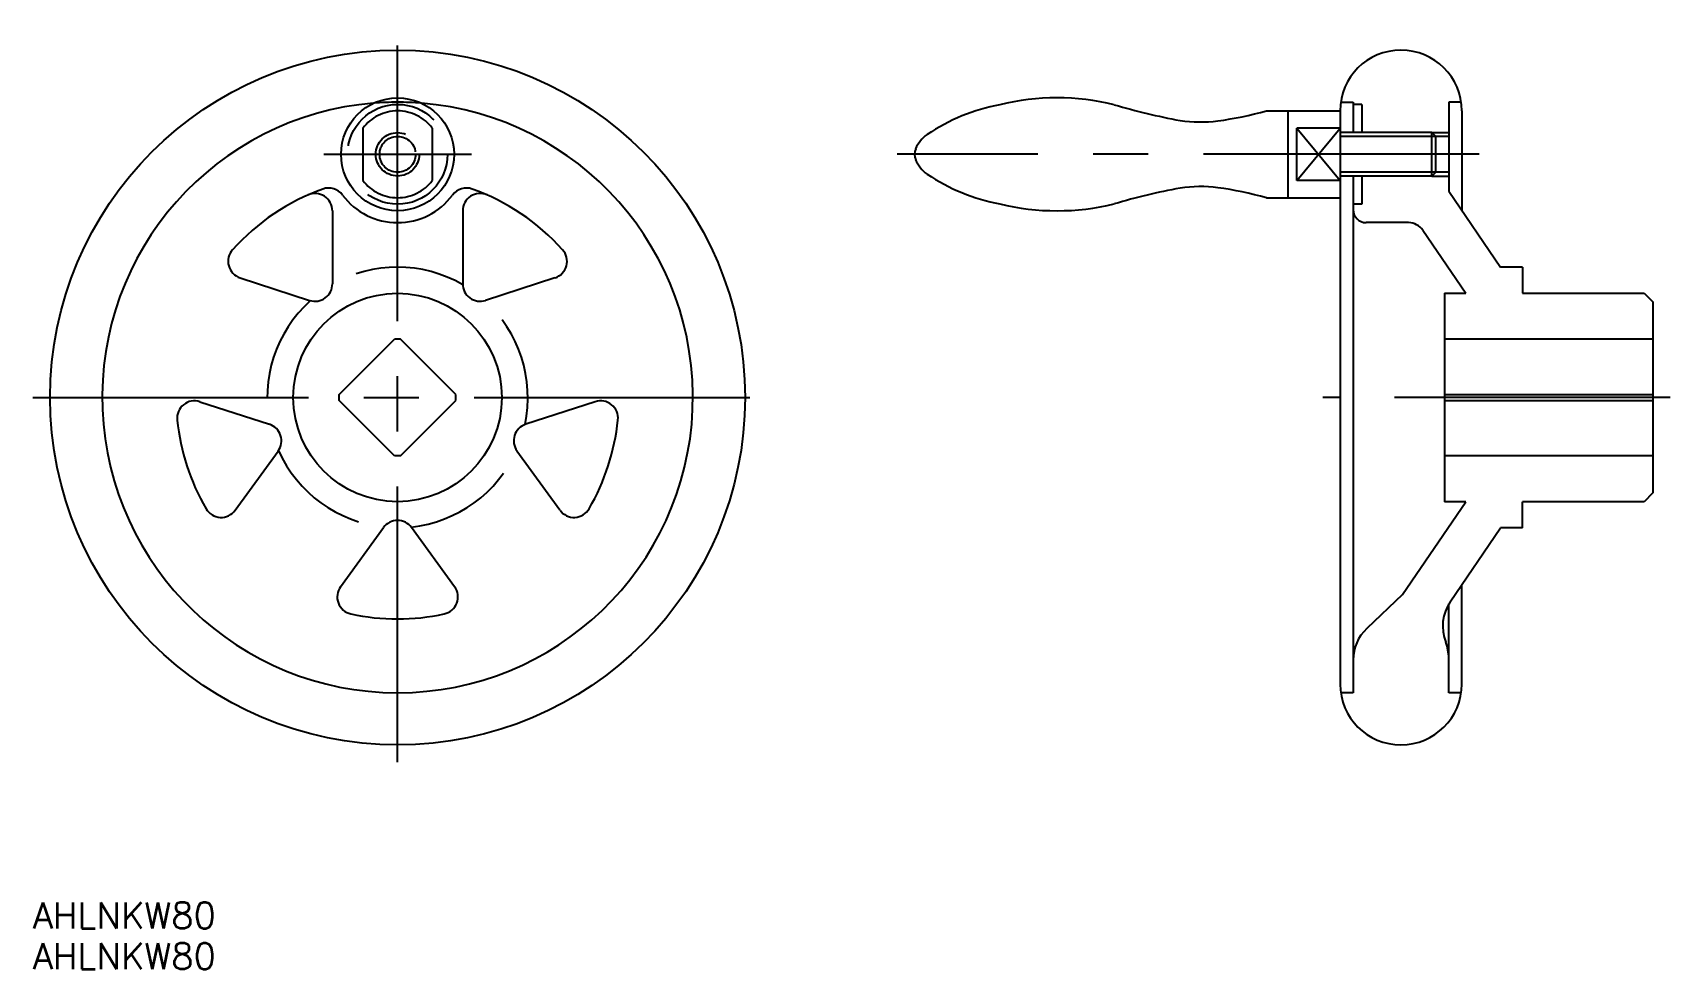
# Model space of a CAD drawing. Extents: x -42 to 147, y -66 to 42.
import ezdxf

# ---------------------------------------------------------------- set-up
doc = ezdxf.new("R2010")
doc.units = 0
doc.linetypes.add('CENTER', pattern=[50.8, 31.75, -6.35, 6.35, -6.35])
doc.linetypes.add('DASHED', pattern=[19.05, 12.7, -6.35])
doc.layers.get('0').update_dxf_attribs({"linetype": 'CONTINUOUS'})
doc.layers.add('CENTER', color=1, linetype='CENTER')
doc.styles.get("Standard").update_dxf_attribs({"font": 'txt.shx', "height": 3, "bigfont": 'bigfont.shx'})

# ---------------------------------------------------------------- blocks, each defined once
blk = doc.blocks.new('*U2')
at = {"color": 7, "linetype": 'CONTINUOUS'}
blk.add_text('AHLNKW80', height=3, dxfattribs=at).set_placement((-42, -61.14))
blk = doc.blocks.new('*U3')
at = {"color": 7, "linetype": 'CONTINUOUS'}
blk.add_text('AHLNKW80', height=3, dxfattribs=at).set_placement((-42, -65.84))

msp = doc.modelspace()

# ---------------------------------------------------------------- linework, layer by layer
at = {"color": 7, "linetype": 'CONTINUOUS'}
for p, q in [((108.59, 34), (110.02, 34)), ((110.02, 34), (110.02, 30.5)), ((121.02, 34), (121.02, 23.77)), ((122.45, 34), (121.02, 34)), ((100.02, 33), (108.52, 33)), ((102.52, 23), (102.52, 33)), ((108.52, 33), (108.52, -33)), ((111.02, 33.75), (110.02, 33.75)), ((111.02, 33.75), (111.02, 30.5)), ((122.52, 33), (122.52, 21.56)), ((119.09, 30.5), (108.52, 30.5)), ((119.09, 25.5), (119.09, 30.5)), ((119.52, 30.07), (119.09, 30.5)), ((121.02, 30.07), (119.52, 30.07)), ((119.52, 25.93), (119.52, 30.07)), ((119.09, 25.5), (108.52, 25.5)), ((110.02, 25.5), (110.02, -34)), ((111.02, 25.5), (111.02, 22.25)), ((119.09, 25.5), (119.52, 25.93)), ((121.02, 25.93), (119.52, 25.93)), ((100.02, 23), (108.52, 23)), ((121.02, 23.77), (126.99, 15)), ((-7.5, 21.49), (-7.5, 13.08)), ((7.5, 21.49), (7.5, 13.08)), ((111.02, 22.25), (110.02, 22.25)), ((116.39, 20.13), (111.52, 20.13)), ((118.04, 19.26), (122.98, 12)), ((-18.12, 13.77), (-10.12, 11.17)), ((18.12, 13.77), (10.12, 11.17)), ((129.52, 15), (126.99, 15)), ((129.52, 15), (129.52, 12)), ((120.52, 12), (122.98, 12)), ((120.52, 12), (120.52, -12)), ((129.52, 12), (143.52, 12)), ((143.52, 12), (144.52, 11)), ((144.52, 11), (144.52, -11)), ((-6.72, 0.35), (-0.35, 6.72)), ((0.35, 6.72), (-0.35, 6.72)), ((6.72, 0.35), (0.35, 6.72)), ((144.52, 6.72), (120.52, 6.72)), ((-6.72, -0.35), (-6.72, 0.35)), ((6.72, -0.35), (6.72, 0.35)), ((120.52, 0.35), (144.52, 0.35)), ((-22.76, -0.49), (-14.75, -3.09)), ((-0.35, -6.72), (-6.72, -0.35)), ((0.35, -6.72), (6.72, -0.35)), ((22.76, -0.49), (14.75, -3.09)), ((120.52, -0.35), (144.52, -0.35)), ((-18.7, -12.98), (-13.75, -6.17)), ((0.35, -6.72), (-0.35, -6.72)), ((18.7, -12.98), (13.75, -6.17)), ((144.52, -6.72), (120.52, -6.72)), ((144.52, -11), (143.52, -12)), ((115.71, -22.68), (122.98, -12)), ((122.98, -12), (120.52, -12)), ((143.52, -12), (129.52, -12)), ((129.52, -15), (129.52, -12)), ((-6.57, -21.8), (-1.62, -14.99)), ((6.57, -21.8), (1.62, -14.99)), ((121.19, -23.52), (126.99, -15)), ((129.52, -15), (126.99, -15)), ((122.52, -33), (122.52, -21.67)), ((115.71, -22.68), (111.58, -26.6)), ((121.02, -34), (121.02, -23.78)), ((110.02, -34), (108.59, -34)), ((122.45, -34), (121.02, -34))]:
    msp.add_line(p, q, dxfattribs=at)
at = {"color": 3, "linetype": 'DASHED'}
for p, q in [((-4, 31), (-4, 25)), ((4, 31), (4, 25)), ((103.52, 25), (108.52, 31)), ((103.52, 31), (108.52, 25)), ((108.52, 31), (103.52, 31)), ((103.52, 25), (103.52, 31)), ((108.52, 25), (103.52, 25))]:
    msp.add_line(p, q, dxfattribs=at)
at = {"color": 3, "linetype": 'CONTINUOUS'}
for p, q in [((119.09, 30.5), (121.02, 30.5)), ((119.52, 30.07), (108.52, 30.07)), ((119.52, 25.93), (108.52, 25.93)), ((119.09, 25.5), (121.02, 25.5))]:
    msp.add_line(p, q, dxfattribs=at)
at = {"color": 7, "linetype": 'CONTINUOUS'}
for centre, radius in [((0, 0), 40), ((0, 28), 6.5), ((0, 0), 12)]:
    msp.add_circle(centre, radius, dxfattribs=at)
at = {"color": 3, "linetype": 'DASHED'}
for radius in [5.75, 2.5, 2.07]:
    msp.add_circle((0, 28), radius, dxfattribs=at)
at = {"color": 7, "linetype": 'CONTINUOUS'}
for centre, radius, start, end in [((115.52, 33), 7, 360, 180), ((75.92, 6.35), 28.15, 76.4436, 103.5564), ((0, 0), 34, 94.6437, 85.3563), ((73.62, 11.38), 22.74, 100.8947, 123.7757), ((103.6, 105.09), 74.43, 253.5439, 259.5452), ((87.93, 77.26), 45.88, 278.1467, 285.2796), ((63.36, 26.99), 4.07, 125.9191, 156.0848), ((92.48, 47.11), 15.39, 261.0863, 277.2894), ((61.31, 28), 1.78, 158.9772, 201.0228), ((63.36, 29.01), 4.07, 203.9152, 234.0809), ((73.62, 44.62), 22.74, 236.2243, 259.1053), ((0, 0), 25.5, 109.7183, 138.1555), ((-9.5, 21.49), 2, 0, 113.8445), ((-7.93, 22.12), 2, 36.5511, 109.7183), ((0, 28), 7.87, 216.5511, 323.4489), ((7.93, 22.12), 2, 70.2817, 143.4489), ((9.5, 21.49), 2, 66.1555, 180), ((0, 0), 25.5, 41.8445, 70.2817), ((103.6, -49.09), 74.43, 100.4548, 106.4561), ((92.48, 8.89), 15.39, 82.7106, 98.9137), ((87.93, -21.26), 45.88, 74.7204, 81.8533), ((75.92, 49.65), 28.15, 256.4436, 283.5564), ((111.52, 21.63), 1.5, 180, 270), ((116.39, 18.13), 2, 34.26, 90), ((-17.51, 15.68), 2, 138.1555, 252), ((17.51, 15.68), 2, 288, 41.8445), ((-9.5, 13.08), 2, 252, 0), ((9.5, 13.08), 2, 180, 288), ((-23.38, -2.39), 2, 72, 185.8445), ((23.38, -2.39), 2, 354.1555, 108), ((0, 0), 25.5, 185.8445, 210.1555), ((-15.37, -4.99), 2, 324, 72), ((15.37, -4.99), 2, 108, 216), ((0, 0), 25.5, 329.8445, 354.1555), ((-20.32, -11.81), 2, 210.1555, 324), ((20.32, -11.81), 2, 216, 329.8445), ((0, -16.16), 2, 36, 144), ((-4.95, -22.97), 2, 144, 257.8445), ((4.95, -22.97), 2, 282.1555, 36), ((125.32, -26.34), 5, 145.74, 201.5925), ((0, 0), 25.5, 257.8445, 282.1555), ((115.02, -30.23), 5, 133.484, 180), ((116.02, -30.02), 5, 0, 21.5925), ((115.52, -33), 7, 180, 0)]:
    msp.add_arc(centre, radius, start, end, dxfattribs=at)
at = {"color": 3, "linetype": 'DASHED'}
for centre, radius, start, end in [((0, 0), 34, 85.3563, 94.6437), ((0, 28), 5, 36.8699, 143.1301), ((0, 28), 5, 216.8699, 323.1301), ((0, 0), 15, 59.9918, 120.0082), ((0, 0), 15, 131.9918, 192.0082), ((0, 0), 15, 347.9918, 48.0082), ((0, 0), 15, 203.9918, 264.0082), ((0, 0), 15, 275.9918, 336.0082)]:
    msp.add_arc(centre, radius, start, end, dxfattribs=at)
at = {"layer": 'CENTER', "color": 1, "linetype": 'CENTER'}
for p, q in [((0, -42), (0, 42)), ((-8.5, 28), (8.5, 28)), ((124.52, 28), (57.52, 28)), ((-42, 0), (42, 0)), ((146.52, 0), (106.52, 0))]:
    msp.add_line(p, q, dxfattribs=at)

# ---------------------------------------------------------------- block references
at = {"color": 7, "linetype": 'CONTINUOUS'}
for name in ['*U2', '*U3']:
    msp.add_blockref(name, (0, 0), dxfattribs=at)

doc.saveas('drawing.dxf')
